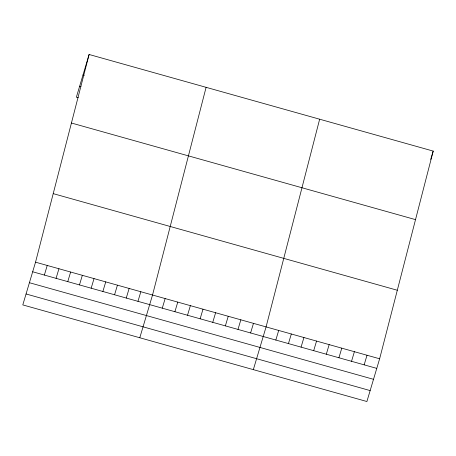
<?xml version="1.0" encoding="UTF-8"?>
<svg xmlns="http://www.w3.org/2000/svg" width="456" height="456" viewBox="0 0 456 456"><rect width="100%" height="100%" fill="white"/><g stroke="black" fill="none" stroke-linecap="round" stroke-linejoin="round"><path stroke-width="0.68" d="M35.539 262.177L89.108 54.481L433.2 151.09L379.631 358.786L366.892 401.519L22.8 304.91L35.539 262.177L379.631 358.786M206.101 87.33L152.532 295.026L139.792 337.759M319.65 119.21L266.082 326.906L253.342 369.639M89.108 54.481L76.369 97.213L78.318 97.761M44.374 275.059L47.236 265.46M56.077 278.342L58.938 268.744M67.773 281.626L70.634 272.032M79.475 284.914L82.336 275.316M91.171 288.198L94.033 278.599M102.874 291.481L105.735 281.882M114.57 294.77L117.431 285.171M126.272 298.053L129.133 288.454M137.969 301.336L140.83 291.737M162.285 308.165L165.146 298.566M174.904 311.704L177.766 302.106M187.519 315.25L190.38 305.651M200.138 318.79L203 309.191M212.752 322.335L215.614 312.736M225.372 325.875L228.234 316.276M237.986 329.42L240.848 319.821M250.6 332.96L253.462 323.361M275.834 340.045L278.696 330.446M288.454 343.59L291.316 333.991M301.068 347.13L303.93 337.531M313.688 350.675L316.549 341.077M326.302 354.215L329.164 344.616M338.922 357.76L341.783 348.162M351.536 361.3L354.397 351.701M364.156 364.846L367.017 355.247M430.72 159.412L433.2 151.09M82.986 75.012L84.286 75.377M79.629 86.281L80.929 86.646M71.432 123.017L415.524 219.632M53.215 193.635L397.307 290.25M32.678 271.776L376.77 368.385M29.418 282.709L373.51 379.318M26.06 293.972L370.152 390.587"/></g></svg>
